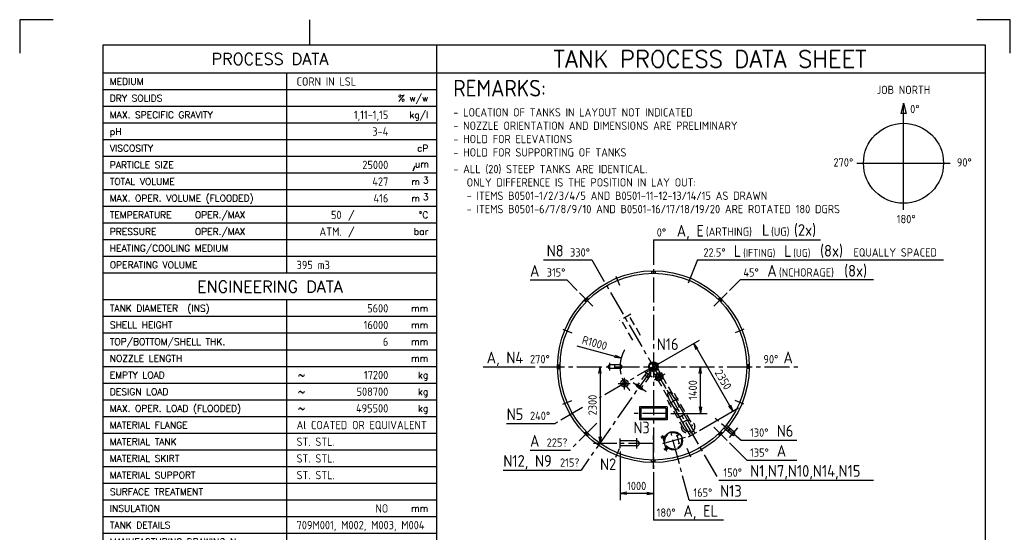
# Model space of a CAD drawing. Header units: millimetres. Extents: x -403 to 29700, y 0 to 42000.
# Drawn here: x 0 to 29700, y 26578 to 42000 of the extents above; entities that cross this region are included whole.
import ezdxf
from ezdxf.enums import TextEntityAlignment as Align

# ---------------------------------------------------------------- set-up
doc = ezdxf.new("R2010")
doc.units = ezdxf.units.MM
doc.header["$LTSCALE"] = 25
doc.header["$MEASUREMENT"] = 0
doc.linetypes.add('CENTER', pattern=[45, 30, -5, 5, -5])
doc.linetypes.add('DASHED', pattern=[15, 10, -5])
doc.layers.get('0').update_dxf_attribs({"color": 1})
for name, color, linetype in [('11', 7, 'Continuous'), ('21', 3, 'Continuous'), ('22', 3, 'DASHED'), ('23', 3, 'CENTER'), ('42', 2, 'Continuous'), ('51', 4, 'Continuous'), ('52', 2, 'Continuous'), ('DRWG_OUTLINE', 7, 'Continuous')]:
    doc.layers.add(name, color=color, linetype=linetype)
doc.styles.add('ISO', font='isocp.shx')
doc.styles.add('SIMPLEX', font='simplex')
doc.dimstyles.new('ISO', dxfattribs={"dimtxt": 2.5, "dimasz": 2, "dimexe": 2, "dimexo": 1, "dimgap": 1, "dimtad": 1, "dimdsep": 46, "dimtxsty": 'ISO', "dimblk": 'OPEN', "dimcen": 0, "dimadec": 3, "dimazin": 2, "dimtfac": 1, "dimtofl": 0, "dimtmove": 0, "dimatfit": 3, "dimldrblk": 'OPEN', "dimfxl": 0, "dimtolj": 1, "dimtzin": 0, "dimarcsym": 0})

# ---------------------------------------------------------------- blocks, each defined once
blk = doc.blocks.new('ALTDSENG')
at = {"layer": '52', "style": 'ISO', "flags": 4}
for tag, p in [('DIA', (30.5, -3.75)), ('DRU', (30.5, -8.75)), ('TOP', (30.5, -13.75)), ('NOZ', (30.5, -18.75)), ('EMP', (30.5, -23.75)), ('DES', (30.5, -28.75)), ('OPE', (30.5, -33.75)), ('INS', (30.5, -63.75))]:
    blk.add_attdef(tag, text='', height=2.5, dxfattribs=at).set_placement(p, align=Align.RIGHT)
for tag, p in [('MATFL', (3, -38.75)), ('MATTA', (3, -43.75)), ('MATSK', (3, -48.75)), ('MATSU', (3, -53.75)), ('SUR', (3, -58.75)), ('DWGD', (3, -68.75)), ('DWGM', (3, -73.75))]:
    blk.add_attdef(tag, p, '', height=2.5, dxfattribs=at)
at = {"layer": 'DRWG_OUTLINE', "color": 4, "style": 'SIMPLEX'}
blk.add_text('ENGINEERING DATA', height=3.5, dxfattribs=at).set_placement((-5, 4), align=Align.MIDDLE)
blk = doc.blocks.new('ALTDSPRO')
at = {"layer": '52', "style": 'ISO', "flags": 4}
for tag, p in [('MED', (3, -3.75)), ('TEMPM', (22, -43.75)), ('PRM', (22, -48.75)), ('HEA', (3, -53.75)), ('BL1', (3, -58.75))]:
    blk.add_attdef(tag, p, '', height=2.5, dxfattribs=at)
for tag, p in [('DS', (30.5, -8.75)), ('GRA', (30.5, -13.75)), ('PH', (30.5, -18.75)), ('VIS', (30.5, -23.75)), ('VOL', (30.5, -33.75)), ('MVOL', (30.5, -38.75)), ('TEM', (16.5, -43.75)), ('PR', (16.5, -48.75))]:
    blk.add_attdef(tag, text='', height=2.5, dxfattribs=at).set_placement(p, align=Align.RIGHT)
at = {"layer": 'DRWG_OUTLINE', "color": 4, "style": 'SIMPLEX'}
blk.add_text('PROCESS DATA', height=3.5, dxfattribs=at).set_placement((-5, 4.25), align=Align.MIDDLE)
at = {"layer": 'DRWG_OUTLINE', "color": 2, "style": 'ISO', "flags": 4}
blk.add_attdef('PART', text='', height=2.5, dxfattribs=at).set_placement((30.5, -28.75), align=Align.RIGHT)
at = {"layer": 'DRWG_OUTLINE', "color": 2, "style": 'SIMPLEX', "flags": 4}
blk.add_attdef('BLANK1', (-53, -58.5), '', height=2, dxfattribs=at)
blk = doc.blocks.new('Altdsout')
at = {"layer": 'DRWG_OUTLINE', "color": 3}
for p, q in [((10, 420), (0, 420)), ((0, 420), (0, 410)), ((87, 412.5), (87, 420)), ((297, 420), (287, 420)), ((297, 410), (297, 420)), ((125, 399), (25, 399)), ((125, 394), (25, 394)), ((125, 389), (25, 389)), ((125, 384), (25, 384)), ((125, 379), (25, 379)), ((118.49, 376.11), (117.89, 374.67)), ((125, 374), (25, 374)), ((125, 369), (25, 369)), ((125, 364), (25, 364)), ((125, 359), (25, 359)), ((125, 354), (25, 354)), ((125, 349), (25, 349)), ((125, 331), (25, 331)), ((125, 326), (25, 326)), ((125, 321), (25, 321)), ((125, 316), (25, 316)), ((125, 311), (25, 311)), ((125, 306), (25, 306)), ((125, 301), (25, 301)), ((125, 296), (25, 296)), ((125, 291), (25, 291)), ((125, 286), (25, 286)), ((125, 281), (25, 281)), ((125, 276), (25, 276)), ((125, 271), (25, 271)), ((125, 266), (25, 266)), ((33, 253), (33, 248)), ((48, 253), (48, 248)), ((76, 253), (76, 248)), ((101, 253), (101, 248)), ((125, 248), (25, 248)), ((63, 248), (63, 243)), ((33, 243), (33, 238)), ((48, 243), (48, 238)), ((76, 243), (76, 238)), ((101, 243), (101, 238)), ((125, 238), (25, 238)), ((63, 238), (63, 233)), ((33, 233), (33, 228)), ((48, 233), (48, 228)), ((76, 233), (76, 228)), ((101, 233), (101, 228)), ((125, 228), (25, 228)), ((63, 228), (63, 223)), ((33, 223), (33, 218)), ((48, 223), (48, 218)), ((76, 223), (76, 218)), ((101, 223), (101, 218)), ((125, 218), (25, 218)), ((63, 218), (63, 213)), ((33, 213), (33, 208)), ((48, 213), (48, 208)), ((76, 213), (76, 208)), ((101, 213), (101, 208)), ((20, 210), (0, 210)), ((125, 208), (25, 208)), ((63, 208), (63, 203)), ((297, 210), (289.5, 210)), ((33, 203), (33, 198)), ((48, 203), (48, 198)), ((76, 203), (76, 198)), ((101, 203), (101, 198)), ((125, 198), (25, 198)), ((63, 198), (63, 193)), ((33, 193), (33, 188)), ((48, 193), (48, 188)), ((76, 193), (76, 188)), ((101, 193), (101, 188)), ((125, 188), (25, 188)), ((63, 188), (63, 183)), ((33, 183), (33, 178)), ((48, 183), (48, 178)), ((76, 183), (76, 178)), ((101, 183), (101, 178)), ((125, 178), (25, 178)), ((63, 178), (63, 173)), ((33, 173), (33, 168)), ((48, 173), (48, 168)), ((76, 173), (76, 168)), ((101, 173), (101, 168)), ((125, 168), (25, 168)), ((63, 168), (63, 163)), ((33, 163), (33, 158)), ((48, 163), (48, 158)), ((76, 163), (76, 158)), ((101, 163), (101, 158)), ((125, 158), (25, 158)), ((63, 158), (63, 153)), ((33, 153), (33, 148)), ((48, 153), (48, 148)), ((76, 153), (76, 148)), ((101, 153), (101, 148)), ((125, 148), (25, 148)), ((63, 148), (63, 143)), ((33, 143), (33, 138)), ((48, 143), (48, 138)), ((76, 143), (76, 138)), ((101, 143), (101, 138)), ((125, 138), (25, 138)), ((63, 138), (63, 133)), ((33, 133), (33, 128)), ((48, 133), (48, 128)), ((76, 133), (76, 128)), ((101, 133), (101, 128)), ((125, 128), (25, 128)), ((63, 128), (63, 123)), ((33, 123), (33, 118)), ((48, 123), (48, 118)), ((76, 123), (76, 118)), ((101, 123), (101, 118)), ((125, 118), (25, 118)), ((63, 118), (63, 113)), ((33, 113), (33, 108)), ((48, 113), (48, 108)), ((76, 113), (76, 108)), ((101, 113), (101, 108)), ((125, 108), (25, 108)), ((63, 108), (63, 103)), ((33, 103), (33, 98)), ((48, 103), (48, 98)), ((76, 103), (76, 98)), ((101, 103), (101, 98)), ((125, 98), (25, 98)), ((63, 98), (63, 93)), ((33, 93), (33, 88)), ((48, 93), (48, 88)), ((76, 93), (76, 88)), ((101, 93), (101, 88)), ((125, 88), (25, 88)), ((63, 88), (63, 83)), ((33, 83), (33, 78)), ((48, 83), (48, 78)), ((76, 83), (76, 78)), ((101, 83), (101, 78)), ((125, 78), (25, 78)), ((63, 78), (63, 73)), ((33, 73), (33, 68)), ((48, 73), (48, 68)), ((76, 73), (76, 68)), ((101, 73), (101, 68)), ((125, 68), (25, 68)), ((63, 68), (63, 63)), ((33, 63), (33, 58)), ((48, 63), (48, 58)), ((76, 63), (76, 58)), ((101, 63), (101, 58)), ((125, 58), (25, 58)), ((63, 58), (63, 53)), ((33, 53), (33, 48)), ((48, 53), (48, 48)), ((76, 53), (76, 48)), ((101, 53), (101, 48)), ((125, 48), (25, 48)), ((63, 48), (63, 43)), ((33, 7.5), (33, 43)), ((98, 7.5), (98, 43)), ((114, 7.5), (114, 43)), ((138.5, 39.5), (233, 39.5)), ((25.01, 37.5), (125, 37.5)), ((25, 31.5), (125, 31.5)), ((25, 25.5), (125, 25.5)), ((189.5, 23.25), (189.5, 21.5)), ((189.5, 21), (189.5, 20)), ((199, 7.5), (199, 23.5)), ((217, 7.5), (217, 23.5)), ((25.01, 19.5), (125, 19.5)), ((188.5, 20.5), (181.13, 20.5)), ((190, 20.5), (189, 20.5)), ((189.5, 17.75), (189.5, 19.5)), ((197.9, 20.5), (190.5, 20.5)), ((138.5, 17.5), (233, 17.5)), ((157.5, 7.5), (157.5, 17.5)), ((25.01, 13.5), (125, 13.5)), ((138.5, 12.5), (233, 12.5)), ((0, 10), (0, 0)), ((297, 0), (297, 10)), ((0, 0), (7, 7)), ((62, 0), (62, 7.5)), ((112, 0), (112, 7.5)), ((10, 0), (0, 0)), ((297, 0), (287, 0))]:
    blk.add_line(p, q, dxfattribs=at)
at = {"layer": 'DRWG_OUTLINE', "color": 1}
for p, q in [((125, 412.5), (125, 7.5)), ((125, 344), (25, 344)), ((125, 261), (25, 261)), ((125, 55.5), (289.5, 55.5)), ((25, 43), (125, 43))]:
    blk.add_line(p, q, dxfattribs=at)
at = {"layer": 'DRWG_OUTLINE', "color": 7}
for p, q in [((289.5, 404), (25, 404)), ((80, 404), (80, 344)), ((125, 336), (25, 336)), ((80, 336), (80, 261.25)), ((125, 253), (25, 253)), ((125, 243), (25, 243)), ((125, 233), (25, 233)), ((125, 223), (25, 223)), ((125, 213), (25, 213)), ((125, 203), (25, 203)), ((125, 193), (25, 193)), ((125, 183), (25, 183)), ((125, 173), (25, 173)), ((125, 163), (25, 163)), ((125, 153), (25, 153)), ((125, 143), (25, 143)), ((125, 133), (25, 133)), ((125, 123), (25, 123)), ((125, 113), (25, 113)), ((125, 103), (25, 103)), ((125, 93), (25, 93)), ((125, 83), (25, 83)), ((125, 73), (25, 73)), ((125, 63), (25, 63)), ((138.5, 7.5), (138.5, 55.5)), ((233, 55.5), (233, 7.5)), ((125, 53), (25, 53)), ((233, 39.5), (289.5, 39.5)), ((233, 31.5), (289.5, 31.5)), ((279.5, 31.5), (279.5, 23.5)), ((233, 23.5), (289.5, 23.5))]:
    blk.add_line(p, q, dxfattribs=at)
at = {"layer": 'DRWG_OUTLINE'}
for p, q in [((138.5, 23.5), (233, 23.5)), ((180, 7.5), (180, 23.5)), ((181.5, 21.75), (185.5, 22.75)), ((181.5, 21.75), (181.5, 19.25)), ((185.5, 22.75), (185.5, 18.25)), ((193.5, 21.75), (197.5, 22.75)), ((193.5, 21.75), (193.5, 19.25)), ((197.5, 22.75), (197.5, 18.25)), ((185.5, 18.25), (181.5, 19.25)), ((197.5, 18.25), (193.5, 19.25)), ((280.5, 12.09), (282.5, 20.09))]:
    blk.add_line(p, q, dxfattribs=at)
at = {"layer": 'DRWG_OUTLINE', "color": 1}
blk.add_lwpolyline([(25, 7.5), (25, 412.5), (289.5, 412.5), (289.5, 7.5)], close=True, dxfattribs=at)
at = {"layer": 'DRWG_OUTLINE'}
for radius in [2.25, 1.25]:
    blk.add_circle((189.5, 20.5), radius, dxfattribs=at)
at = {"layer": 'DRWG_OUTLINE', "color": 1, "style": 'SIMPLEX'}
blk.add_text('TANK PROCESS DATA SHEET', height=5, dxfattribs=at).set_placement((207, 408.25), align=Align.MIDDLE)
at = {"layer": 'DRWG_OUTLINE', "color": 3, "style": 'SIMPLEX'}
for s, height, p in [('MEDIUM', 2, (27, 400.5)), ('DRY SOLIDS', 2, (27, 395.5)), ('MAX. SPECIFIC GRAVITY', 2, (27, 390.5)), ('pH', 2, (27, 385.5)), ('VISCOSITY', 2, (27, 380.5)), ('PARTICLE SIZE', 2, (27, 375.5)), ('um', 2, (118.5, 375.75)), ('TOTAL VOLUME', 2, (27, 370.5)), ('MAX. OPER. VOLUME (FLOODED)', 2, (27, 365.5)), ('TEMPERATURE', 2, (27, 360.5)), ('OPER./MAX', 2, (52.5, 360.5)), ('/', 2, (98.5, 360.5)), ('PRESSURE', 2, (27, 355.5)), ('OPER./MAX', 2, (52.5, 355.5)), ('/', 2, (98.5, 355.5)), ('HEATING/COOLING MEDIUM', 2, (27, 350.5)), ('TANK DIAMETER  (INS)', 2, (27, 332.5)), ('SHELL HEIGHT', 2, (27, 327.5)), ('TOP/BOTTOM/SHELL THK.', 2, (27, 322.5)), ('NOZZLE LENGTH', 2, (27, 317.5)), ('EMPTY LOAD', 2, (27, 312.5)), ('DESIGN LOAD', 2, (27, 307.5)), ('MAX. OPER. LOAD (FLOODED)', 2, (27, 302.5)), ('MATERIAL FLANGE', 2, (27, 297.5)), ('MATERIAL TANK', 2, (27, 292.5)), ('MATERIAL SKIRT', 2, (27, 287.5)), ('MATERIAL SUPPORT', 2, (27, 282.5)), ('SURFACE TREATMENT', 2, (27, 277.5)), ('INSULATION', 2, (27, 272.5)), ('TANK DETAILS', 2, (27, 267.5)), ('MANUFACTURING DRAWING No.', 2, (27, 262.5)), ('SIZE', 2, (37.5, 249.5)), ('NORM', 2, (56.5, 249.5)), ('DRAW. No.', 2, (106, 249.5)), ('SERVICE', 2, (27, 244.5)), ('REMARKS', 2, (65, 244.5)), ('PROJECT:', 2, (140, 52)), ('TITLE:', 2, (140, 36)), ('ITEM No.:', 2, (235, 33)), ("No. REQ'D:", 2, (235, 25)), ('DIMENSIONS IN MILLIMETERS', 1.8, (140, 19.5)), ('DATE', 2, (204.17, 19.5)), ('NAME', 2, (221, 19.5)), ('ORDER No.', 2, (140, 14)), ('DRAWN', 2, (181.5, 14)), ('SCALE', 2, (140, 9)), ('APPROVED', 2, (181.5, 9)), ('DOCUMENT No.', 2, (246, 9)), ('REV.', 2, (282.5, 9))]:
    blk.add_text(s, height=height, dxfattribs=at).set_placement(p)
for s, p in [('%%% w/w', (122.5, 395.5)), ('kg/l', (122.5, 390.5)), ('cP', (122.5, 380.5)), ('m', (120, 370.5)), ('m', (120, 365.5)), ('%%dC', (122.5, 360.5)), ('bar', (122.5, 355.5)), ('mm', (122.5, 332.5)), ('mm', (122.5, 327.5)), ('mm', (122.5, 322.5)), ('mm', (122.5, 317.5)), ('~', (85.5, 312.5)), ('kg', (122.5, 312.5)), ('kg', (122.5, 307.5)), ('~', (85.5, 307.5)), ('~', (85.5, 302.5)), ('kg', (122.5, 302.5)), ('mm', (122.5, 272.5))]:
    blk.add_text(s, height=2, dxfattribs=at).set_placement(p, align=Align.RIGHT)
for p in [(121.75, 371.91), (121.75, 366.91)]:
    blk.add_text('3', height=2, dxfattribs=at).set_placement(p, align=Align.MIDDLE)
at = {"layer": 'DRWG_OUTLINE', "color": 4, "style": 'SIMPLEX'}
blk.add_text('NOZZLE DATA', height=3.5, dxfattribs=at).set_placement((75, 257), align=Align.MIDDLE)
at = {"layer": 'DRWG_OUTLINE', "color": 3, "style": 'SIMPLEX'}
for s, width, p, p2 in [('Pos.', 0.825544, (27, 249.5), (31.64, 249.5)), ('LOCATION X/Y', 0.965681, (78, 249.5), (99.06, 249.5))]:
    blk.add_text(s, height=2, dxfattribs=dict(at, width=width)).set_placement(p, p2, align=Align.FIT)
for s, p in [('HANDING OVER TO THIRD PARTIES IS', (134, 9)), ('THIS DRAWING IS OUR PROPERTY.', (128, 9)), ('PERMITTED WITHOUT OUR CONSENT.', (137, 9)), ('NO COPYING, UTILIZATION OR', (131, 9))]:
    blk.add_text(s, height=1.6, rotation=90, dxfattribs=at).set_placement(p)
for s, p in [('No.', (29, 39.2)), ('REVISION', (65.5, 39.25)), ('DATE', (106, 39.25)), ('NAME', (119.5, 39.25))]:
    blk.add_text(s, height=2, dxfattribs=at).set_placement(p, align=Align.CENTER)
at = {"layer": 'DRWG_OUTLINE', "style": 'ISO'}
blk.add_text('A3', height=3.5, dxfattribs=at).set_placement((284.5, 27), align=Align.MIDDLE)
at = {"layer": 'DRWG_OUTLINE', "color": 4, "style": 'SIMPLEX'}
blk.add_text('%%126', height=4, dxfattribs=at).set_placement((160.08, 8.13))
blk = doc.blocks.new('_Open')
at = {"layer": '11', "color": 0, "lineweight": -2}
for p, q in [((-1, 0.17), (0, 0)), ((-1, -0.17), (0, 0)), ((0, 0), (-1, 0))]:
    blk.add_line(p, q, dxfattribs=at)
blk = doc.blocks.new('*D54')
at = {"layer": '42', "color": 0, "lineweight": -2}
for p, q in [((17400, 31400), (17400, 29500)), ((17400, 31400), (17400, 29500)), ((17900, 29300), (17200, 29300)), ((17900, 29300), (17200, 29300))]:
    blk.add_line(p, q, dxfattribs=at)
at = {"layer": '42', "color": 0, "lineweight": -2, "xscale": 200, "yscale": 200, "zscale": 200}
for p, rotation in [((17400, 31600), 90), ((17400, 31600), 90), ((17400, 29300), 270), ((17400, 29300), 270)]:
    blk.add_blockref('_Open', p, dxfattribs=dict(at, rotation=rotation))
at = {"layer": '42', "color": 0, "insert": (17175, 30450), "char_height": 250, "attachment_point": 5, "rotation": 90, "style": 'ISO'}
blk.add_mtext('\\A1;2300', dxfattribs=at)
blk.add_mtext('\\A1;2300', dxfattribs=at)
blk = doc.blocks.new('*D53')
at = {"layer": '42', "color": 0, "lineweight": -2}
for p, q in [((20408, 30400), (20408, 31400)), ((20408, 30400), (20408, 31400)), ((19520, 30200), (20608, 30200)), ((19520, 30200), (20608, 30200))]:
    blk.add_line(p, q, dxfattribs=at)
at = {"layer": '42', "color": 0, "lineweight": -2, "xscale": 200, "yscale": 200, "zscale": 200}
for p, rotation in [((20408, 31600), 90), ((20408, 31600), 90), ((20408, 30200), 270), ((20408, 30200), 270)]:
    blk.add_blockref('_Open', p, dxfattribs=dict(at, rotation=rotation))
at = {"layer": '42', "color": 0, "insert": (20183, 30900), "char_height": 250, "attachment_point": 5, "rotation": 90, "style": 'ISO'}
blk.add_mtext('\\A1;1400', dxfattribs=at)
blk.add_mtext('\\A1;1400', dxfattribs=at)
blk = doc.blocks.new('*D52')
at = {"layer": '42', "color": 0, "lineweight": -2}
blk.add_line((16708, 32224), (17842, 31915), dxfattribs=at)
blk.add_line((16708, 32224), (17842, 31915), dxfattribs=at)
at = {"layer": '42', "color": 0, "lineweight": -2, "xscale": 200, "yscale": 200, "zscale": 200}
for rotation in [344.7789841022249, 344.7789841022251]:
    blk.add_blockref('_Open', (18035, 31863), dxfattribs=dict(at, rotation=rotation))
at = {"layer": '42', "color": 0, "insert": (17238, 32313), "char_height": 250, "attachment_point": 5, "rotation": 344.779, "style": 'ISO'}
blk.add_mtext('\\A1;R1000', dxfattribs=at)
blk.add_mtext('\\A1;R1000', dxfattribs=at)
blk = doc.blocks.new('*D55')
at = {"layer": '42', "color": 0, "lineweight": -2}
for p, q in [((18000, 29057), (18000, 27600)), ((18000, 29057), (18000, 27600)), ((19000, 28433), (19000, 27600)), ((19000, 28433), (19000, 27600)), ((18800, 27800), (18200, 27800)), ((18800, 27800), (18200, 27800))]:
    blk.add_line(p, q, dxfattribs=at)
at = {"layer": '42', "color": 0, "lineweight": -2, "xscale": 200, "yscale": 200, "zscale": 200, "rotation": 180}
blk.add_blockref('_Open', (18000, 27800), dxfattribs=at)
blk.add_blockref('_Open', (18000, 27800), dxfattribs=at)
at = {"layer": '42', "color": 0, "lineweight": -2, "xscale": 200, "yscale": 200, "zscale": 200}
blk.add_blockref('_Open', (19000, 27800), dxfattribs=at)
blk.add_blockref('_Open', (19000, 27800), dxfattribs=at)
at = {"layer": '42', "color": 0, "insert": (18500, 28025), "char_height": 250, "attachment_point": 5, "style": 'ISO'}
blk.add_mtext('\\A1;1000', dxfattribs=at)
blk.add_mtext('\\A1;1000', dxfattribs=at)
blk = doc.blocks.new('*D56')
at = {"layer": '42', "color": 0, "lineweight": -2}
for p, q in [((19087, 31650), (20382, 32398)), ((19087, 31650), (20382, 32398)), ((20308, 32125), (21283, 30436)), ((20308, 32125), (21283, 30436)), ((20385, 29686), (21557, 30363)), ((20385, 29686), (21557, 30363))]:
    blk.add_line(p, q, dxfattribs=at)
at = {"layer": '42', "color": 0, "lineweight": -2, "xscale": 200, "yscale": 200, "zscale": 200}
for p, rotation in [((20208, 32298), 120.0000000000006), ((20208, 32298), 120.0000000000006), ((21383, 30263), 300.0000000000006), ((21383, 30263), 300.0000000000006)]:
    blk.add_blockref('_Open', p, dxfattribs=dict(at, rotation=rotation))
at = {"layer": '42', "color": 0, "insert": (21095, 31213), "char_height": 250, "attachment_point": 5, "rotation": 300, "style": 'ISO'}
blk.add_mtext('\\A1;2350', dxfattribs=at)
blk.add_mtext('\\A1;2350', dxfattribs=at)
blk = doc.blocks.new('SD0021')
at = {"linetype": 'Continuous'}
for p, q in [((0, 0), (2.9, 0.78)), ((0, 0), (2.9, -0.78)), ((2.9, 0.78), (2.9, -0.78))]:
    blk.add_line(p, q, dxfattribs=at)
blk = doc.blocks.new('TSNORARR')
at = {"layer": '21'}
blk.add_circle((0, 0), 12, dxfattribs=at)
at = {"layer": '23'}
for p, q in [((0, -14), (0, 18)), ((-14, 0), (14, 0))]:
    blk.add_line(p, q, dxfattribs=at)
at = {"layer": '21', "xscale": 1.057461407252237, "yscale": 1.057461407252237, "zscale": 1.057461407252237, "rotation": 270}
blk.add_blockref('SD0021', (0, 18), dxfattribs=at)
at = {"layer": '42', "style": 'ISO'}
blk.add_attdef('NO', text='', height=2.5, dxfattribs=at).set_placement((0, 22), align=Align.MIDDLE)
at = {"layer": '52', "style": 'ISO'}
for s, p in [('0%%d', (2, 15)), ('270%%d', (-21, -1)), ('90%%d', (16, -1)), ('180%%d', (-2, -18))]:
    blk.add_text(s, height=2.5, dxfattribs=at).set_placement(p)

msp = doc.modelspace()

# ---------------------------------------------------------------- linework, layer by layer
at = {"layer": '11'}
for p, q in [((18945, 34474.531), (18945, 34399.52)), ((19055, 34474.531), (19055, 34399.52)), ((16928.509, 33593.709), (16981.55, 33540.669)), ((17006.291, 33671.491), (17059.331, 33618.45)), ((20993.709, 33671.491), (20940.669, 33618.45)), ((21071.491, 33593.709), (21018.45, 33540.669)), ((16125.469, 31655), (16200.48, 31655)), ((16125.469, 31545), (16200.48, 31545)), ((18000, 31657.15), (17696, 31657.15)), ((18000, 31542.85), (17696, 31542.85)), ((17848, 31542.85), (17848, 31657.15)), ((21874.531, 31655), (21799.52, 31655)), ((21874.531, 31545), (21799.52, 31545)), ((19671.246, 30605.368), (20247.741, 29606.837)), ((18585, 30395), (18585, 30005)), ((19415, 30395), (18585, 30395)), ((18625, 30355), (18625, 30045)), ((19375, 30355), (18625, 30355)), ((19375, 30355), (19375, 30045)), ((19415, 30395), (19415, 30005)), ((19525.754, 30521.368), (20102.249, 29522.837)), ((19415, 30005), (18585, 30005)), ((19375, 30045), (18625, 30045)), ((21349.966, 29553.541), (21107.792, 29756.749)), ((21423.436, 29641.1), (21181.263, 29844.307)), ((21233.144, 29651.566), (21306.614, 29739.125)), ((16928.509, 29606.291), (16981.55, 29659.331)), ((17006.291, 29528.509), (17059.331, 29581.55)), ((18000, 29157.5), (18000, 29442.5)), ((19321.357, 29512.027), (19220.223, 29484.929)), ((19345.087, 29492.504), (19226.694, 29460.781)), ((19714.291, 29513.786), (19766.055, 29320.601)), ((20051.586, 29493.587), (20298.404, 29636.087)), ((20993.709, 29528.509), (20940.669, 29581.55)), ((21071.491, 29606.291), (21018.45, 29659.331)), ((18500, 29377), (18000, 29377)), ((18500, 29223), (18000, 29223)), ((19435.673, 29154.43), (19317.281, 29122.707)), ((19424.885, 29125.657), (19323.751, 29098.558)), ((18945, 28725.469), (18945, 28800.48)), ((19055, 28725.469), (19055, 28800.48))]:
    msp.add_line(p, q, dxfattribs=at)
for centre, radius in [((19000, 31600), 2875), ((19000, 31600), 2800), ((19000, 31600), 142.5), ((18133.983, 31099.985), 110), ((18133.983, 31099.985), 57.15), ((19595.284, 29378.371), 275)]:
    msp.add_circle(centre, radius, dxfattribs=at)
for centre, radius, start, end in [((17696, 31600), 57.15, 90, 270), ((18000, 31600), 57.15, 270, 90), ((19714.291, 29513.786), 25, 15, 195), ((21386.701, 29597.32), 57.15, 230, 50), ((18500, 29300), 77, 269.5114986, 89.5114986), ((19766.055, 29320.601), 25, 195, 15)]:
    msp.add_arc(centre, radius, start, end, dxfattribs=at)
msp.add_ellipse((19598.5, 30563.368), major_axis=(-156.75, 271.499), ratio=0.267942584, start_param=4.71238898, end_param=7.853981634, dxfattribs=at)
at = {"layer": '22'}
for p, q in [((18321.011, 33170.98), (17978.934, 32973.474)), ((18381.771, 32397.763), (18031.761, 33003.975)), ((18618.194, 32534.267), (18268.184, 33140.479)), ((18927.254, 31558), (19525.754, 30521.368)), ((19072.746, 31642), (19671.246, 30605.368)), ((18788.62, 31420.168), (18534.011, 31056.561)), ((18903.3, 31339.865), (18648.691, 30976.259)), ((19120.052, 31252.077), (19081.16, 31319.437)), ((19241.294, 31322.079), (19202.402, 31389.439)), ((19922.319, 29729.567), (19381.8, 30665.729)), ((19618.223, 30802.233), (20158.742, 29866.071)), ((19968.236, 30196.023), (19731.813, 30059.519))]:
    msp.add_line(p, q, dxfattribs=at)
for points in [[(18902.743, 31461.107, 0.133256151), (18877.96, 31470.04, 0.10675627), (18845.566, 31465.748, 0.08282753), (18815.723, 31449.066, 0.071351749), (18788.62, 31420.168, 0.071351749), (18770.734, 31384.817, 0.08282753), (18765.264, 31351.068, 0.10675627), (18772.309, 31319.159, 0.133256151), (18789.178, 31298.926, 0.133256151), (18813.961, 31289.993, 0.10675627), (18846.355, 31294.285, 0.08282753), (18876.198, 31310.967, 0.071351749), (18903.3, 31339.865, 0.071351749), (18921.187, 31375.216, 0.08282753), (18926.657, 31408.965, 0.10675627), (18919.612, 31440.874, 0.133256151)], [(19166.53, 31311.572, 0.071351749), (19188.557, 31328.883, 0.08282753), (19202.147, 31348.877, 0.10675627), (19207.167, 31371.431, 0.133256151), (19202.402, 31389.439, 0.133256151), (19189.189, 31402.569, 0.10675627), (19167.146, 31409.498, 0.08282753), (19143.035, 31407.725, 0.071351749), (19117.031, 31397.304, 0.071351749), (19095.005, 31379.993, 0.08282753), (19081.415, 31359.999, 0.10675627), (19076.395, 31337.445, 0.133256151), (19081.16, 31319.437, 0.133256151), (19094.373, 31306.307, 0.10675627), (19116.416, 31299.378, 0.08282753), (19140.526, 31301.151, 0.071351749)], [(18594.466, 31020.858, 0.02670596), (18550.763, 31048.104, 0.03663215), (18516.628, 31063.794, 0.07645492), (18483.152, 31070.755, 0.258622361), (18473.516, 31066.055, 0.258622361), (18472.395, 31055.393, 0.07645492), (18490.384, 31026.316, 0.03663215), (18516.803, 30999.605, 0.02670596), (18557.352, 30967.855, 0.02670596), (18601.054, 30940.609, 0.03663215), (18635.19, 30924.919, 0.07645492), (18668.665, 30917.958, 0.258622361), (18678.302, 30922.658, 0.258622361), (18679.422, 30933.32, 0.07645492), (18661.433, 30962.397, 0.03663215), (18635.015, 30989.108, 0.02670596)]]:
    msp.add_lwpolyline(points, format="xyb", close=True, dxfattribs=at)
for points in [[(19083.526, 31315.857, 0.041323173), (19072.876, 31297.008, 0.10675627), (19063.912, 31256.733, 0.133256151), (19072.421, 31224.576, 0.133256151), (19096.016, 31201.13, 0.10675627), (19135.378, 31188.756, 0.08282753), (19178.432, 31191.923, 0.071351749), (19224.868, 31210.532, 0.071351749)], [(19120.052, 31252.077, 0.133256151), (19133.265, 31238.947, 0.10675627), (19155.308, 31232.018, 0.08282753), (19179.418, 31233.791, 0.071351749), (19205.422, 31244.212, 0.071351749)], [(19224.868, 31210.532, 0.071351749), (19264.201, 31241.443, 0.08282753), (19288.47, 31277.147, 0.10675627), (19297.433, 31317.423, 0.133256151), (19288.925, 31349.579, 0.133256151), (19265.33, 31373.026, 0.10675627), (19225.968, 31385.399, 0.041323173), (19204.32, 31385.6, 0.071351749)], [(19205.422, 31244.212, 0.071351749), (19227.449, 31261.522, 0.08282753), (19241.039, 31281.516, 0.10675627), (19246.059, 31304.071, 0.133256151), (19241.294, 31322.079, 0.133256151)]]:
    msp.add_lwpolyline(points, format="xyb", dxfattribs=at)
for centre, radius in [((19000, 31600), 84.15), ((20040.53, 29797.819), 197.5), ((19595.284, 29378.371), 250)]:
    msp.add_circle(centre, radius, dxfattribs=at)
msp.add_arc((20040.53, 29797.819), 136.5, 210.0009612, 30.0009612, dxfattribs=at)
at = {"layer": '22', "extrusion": (0, 0, -1)}
msp.add_ellipse((19598.5, 30563.368), major_axis=(156.75, -271.499), ratio=0.267942584, start_param=4.71238898, end_param=7.853981634, dxfattribs=at)
at = {"layer": '23'}
for p, q in [((19000, 35400), (19000, 28533.23)), ((17152.408, 34800), (20963.067, 28200)), ((20325.483, 34800), (20014.111, 34048.281)), ((17876.254, 34313.22), (17985.971, 34048.315)), ((16787.81, 33812.19), (17188.753, 33411.247)), ((21212.19, 33812.19), (20811.247, 33411.247)), ((16286.818, 32723.837), (16551.719, 32614.111)), ((21713.182, 32723.837), (21448.281, 32614.111)), ((15583.23, 31600), (23400, 31600)), ((19000, 31600), (16829.357, 28500)), ((19166.708, 31696.253), (17377.307, 30663.102)), ((17696, 31485.7), (17696, 31714.3)), ((19000, 31600), (19414.13, 30882.733)), ((18133.983, 30913.816), (18133.983, 31267.37)), ((18725.795, 31464.16), (18964.272, 31297.171)), ((19340.476, 31379.344), (19021.405, 31195.121)), ((19250.033, 31416.94), (19033.529, 31291.936)), ((17947.78, 31100.019), (18301.334, 31100.019)), ((18393.766, 31121.899), (18780.449, 30851.131)), ((19743.992, 30647.368), (19453.008, 30479.368)), ((16877.326, 30374.426), (16055.628, 29900)), ((16286.818, 30476.163), (16551.719, 30585.889)), ((21713.182, 30476.163), (21448.281, 30585.889)), ((19420, 30200), (18403.461, 30200)), ((21621.858, 29400), (20829.293, 30065.041)), ((17304.196, 29904.139), (16500.084, 29100)), ((20071.797, 27600), (19494.991, 29752.667)), ((21212.19, 29387.81), (20811.247, 29788.753)), ((21285.736, 29476.995), (21531.001, 29769.29)), ((18500, 29146), (18500, 29454)), ((19000, 28533.23), (19000, 29634.701)), ((19260.12, 29547.383), (19389.529, 29064.42)), ((19955, 29474.756), (19271.987, 29291.744)), ((17876.254, 28886.78), (17985.971, 29151.685)), ((19000, 29300), (18000, 29300)), ((20123.746, 28886.78), (20014.029, 29151.685))]:
    msp.add_line(p, q, dxfattribs=at)
msp.add_circle((19000, 31600), 120, dxfattribs=at)
for centre, radius, start, end in [((19000, 31250), 3195, 89.013639, 90.986361), ((19247.487, 31352.513), 3195, 134.013639, 135.986361), ((18752.513, 31352.513), 3195, 44.013639, 45.986361), ((19000, 31600), 1000, 150, 225), ((19350, 31600), 3195, 179.013639, 180.986361), ((18650, 31600), 3195, 359.013639, 0.986361), ((19247.487, 31847.487), 3195, 224.013639, 225.986361), ((18752.513, 31847.487), 3195, 314.013639, 315.986361), ((19000, 31950), 3195, 269.013639, 270.986361)]:
    msp.add_arc(centre, radius, start, end, dxfattribs=at)
at = {"layer": '42'}
for p, q in [((19000, 35400), (24008.331, 35400)), ((15700, 34800), (17152.408, 34800)), ((20325.483, 34800), (27700, 34800)), ((15300, 34200), (16400, 34200)), ((16717.099, 33882.901), (16400, 34200)), ((21282.901, 33882.901), (21600, 34200)), ((25600, 34200), (21600, 34200)), ((13900, 31600), (15453.23, 31600)), ((14600, 29900), (16055.628, 29900)), ((21282.901, 29317.099), (21800, 28800)), ((21621.858, 29400), (23300, 29400)), ((15300, 29100), (16500.084, 29100)), ((21800, 28800), (23300, 28800)), ((14500, 28500), (16829.357, 28500)), ((19000, 28423.23), (19000, 27000)), ((20963.067, 28200), (25600, 28200)), ((20071.797, 27600), (21800, 27600)), ((21100, 27000), (19000, 27000))]:
    msp.add_line(p, q, dxfattribs=at)

# ---------------------------------------------------------------- block references
at = {"layer": '11', "xscale": 100, "yscale": 100, "zscale": 100}
msp.add_blockref('TSNORARR', (26500, 37700), dxfattribs=at).add_auto_attribs({'NO': 'JOB NORTH'})
at = {"layer": 'DRWG_OUTLINE', "xscale": 100, "yscale": 100, "zscale": 100}
msp.add_blockref('Altdsout', (0, 0), dxfattribs=at)
for name, p, values in [('ALTDSPRO', (8000, 40400), {'MED': 'CORN IN LSL', 'GRA': '1,11-1,15', 'PH': '3-4', 'PART': '25000', 'VOL': '427', 'MVOL': '416', 'TEM': '50', 'PR': 'ATM.', 'BLANK1': 'OPERATING VOLUME', 'BL1': '395 m3'}), ('ALTDSENG', (8000, 33600), {'DIA': '5600', 'DRU': '16000', 'TOP': '6', 'EMP': '17200', 'DES': '508700', 'OPE': '495500', 'MATFL': 'Al COATED OR EQUIVALENT', 'MATTA': 'ST. STL.', 'MATSK': 'ST. STL.', 'MATSU': 'ST. STL.', 'INS': 'NO', 'DWGD': '709M001, M002, M003, M004'})]:
    msp.add_blockref(name, p, dxfattribs=at).add_auto_attribs(values)

# ---------------------------------------------------------------- texts
at = {"layer": '42', "style": 'ISO'}
for s, height, p in [('0%%d ', 250, (19100, 35500)), ('(ARTHING) ', 250, (20571.896, 35523.287)), ('(UG)  ', 250, (22528.834, 35523.287)), ('330%%d  ', 250, (16500, 34900)), ('22.5%%d  ', 250, (20500, 34900)), ('(IFTING)  ', 233.3333, (21691.919, 34892.162)), ('(UG)  ', 233.3333, (23194.303, 34892.162)), ('EQUALLY SPACED', 250, (25000, 34900)), ('315%%d ', 250, (15800, 34300)), ('45%%d ', 250, (21700, 34300)), ('(NCHORAGE) ', 250.00357, (22765.151, 34300)), ('270%%d ', 250, (15300, 31700)), ('90%%d ', 250, (22300, 31700)), ('240%%d  ', 250, (15300, 30000)), ('130%%d ', 250, (21900, 29500)), ('225?', 250, (15800, 29200)), ('135%%d ', 250, (21900, 28900)), ('215?', 250, (16200, 28600)), ('150%%d ', 250, (21100, 28300)), ('165%%d ', 250, (20199.653, 27700)), ('180%%d ', 250, (19100, 27100))]:
    msp.add_text(s, height=height, dxfattribs=at).set_placement(p)
at = {"layer": '51', "style": 'ISO'}
for s, height, p in [('REMARKS:', 500, (13000, 39700)), ('- LOCATION OF TANKS IN LAYOUT NOT INDICATED', 250, (13000, 39100)), ('- NOZZLE ORIENTATION AND DIMENSIONS ARE PRELIMINARY', 250, (13000, 38700)), ('- HOLD FOR ELEVATIONS', 250, (13000, 38300)), ('- HOLD FOR SUPPORTING OF TANKS', 250, (13000, 37900)), ('- ALL (20) STEEP TANKS ARE IDENTICAL.', 250, (13000, 37400)), ('ONLY DIFFERENCE IS THE POSITION IN LAY OUT:', 250, (13400, 37000)), ('- ITEMS B0501-1/2/3/4/5 AND B0501-11-12-13/14/15 AS DRAWN', 250, (13400, 36600)), ('- ITEMS B0501-6/7/8/9/10 AND B0501-16/17/18/19/20 ARE ROTATED 180 DGRS', 250, (13400, 36200)), ('A, E', 350, (19700, 35500)), ('L', 350, (22257.748, 35523.287)), ('(2x)', 350, (23215.829, 35523.287)), ('N8', 350, (15800, 34900)), ('L', 350, (21410.655, 34892.162)), ('L', 350, (22921.263, 34892.162)), ('(8x)', 350, (24000, 34900)), ('A  ', 350, (15300, 34300)), ('A', 350, (22415.899, 34300)), ('(8x)', 350, (24722.215, 34299.997)), ('N16', 350, (19100, 32100)), ('A, N4', 350, (14000, 31700)), ('A', 350, (22900, 31700)), ('N5', 350, (14600, 30000)), ('N3', 350, (18400, 29600)), ('N6', 350, (22700, 29500)), ('A', 350, (15300, 29200)), ('A', 350, (22700, 28900)), ('N12, N9', 350, (14500, 28600)), ('N2', 350, (17400, 28500)), ('N1,N7,N10,N14,N15 ', 350, (21900, 28300)), ('N13', 350, (21000, 27700)), ('A, EL', 350, (19900, 27100))]:
    msp.add_text(s, height=height, dxfattribs=at).set_placement(p)

# ---------------------------------------------------------------- dimensions: what is measured, and where the dimension line sits
at = {"layer": '42'}
dim = msp.add_radius_dim(center=(19000, 31600), mpoint=(18035.08, 31862.543), dimstyle='ISO', override={"dimscale": 100, "dimgap": 1}, dxfattribs=at)
dim.commit()
dim.dimension.update_dxf_attribs({"geometry": '*D52', "text_midpoint": (17237.69, 32312.683)})
dim = msp.add_linear_dim(base=(21383.494, 30262.564), p1=(19000, 31600), p2=(20298.404, 29636.087), angle=300, dimstyle='ISO', override={"dimscale": 100, "dimgap": 1}, dxfattribs=at)
dim.commit()
dim.dimension.update_dxf_attribs({"geometry": '*D56', "text_midpoint": (20900, 31100), "dimtype": 160})
for base, p1, p2, override, picture, middle in [((17400, 29300), (19000, 31600), (18000, 29300), {"dimscale": 100, "dimse1": 1}, '*D54', (17174.975, 30450)), ((20407.609, 31600), (19420, 30200), (19320, 31600), {"dimscale": 100, "dimgap": 1, "dimse2": 1}, '*D53', (20182.609, 30900))]:
    dim = msp.add_linear_dim(base=base, p1=p1, p2=p2, angle=270, dimstyle='ISO', override=override, dxfattribs=at)
    dim.commit()
    dim.dimension.update_dxf_attribs({"geometry": picture, "text_midpoint": middle})
dim = msp.add_linear_dim(base=(18000, 27800), p1=(19000, 28533.23), p2=(18000, 29157.5), dimstyle='ISO', override={"dimscale": 100, "dimgap": 1}, dxfattribs=at)
dim.commit()
dim.dimension.update_dxf_attribs({"geometry": '*D55', "text_midpoint": (18500, 28025)})

doc.saveas('drawing.dxf')
